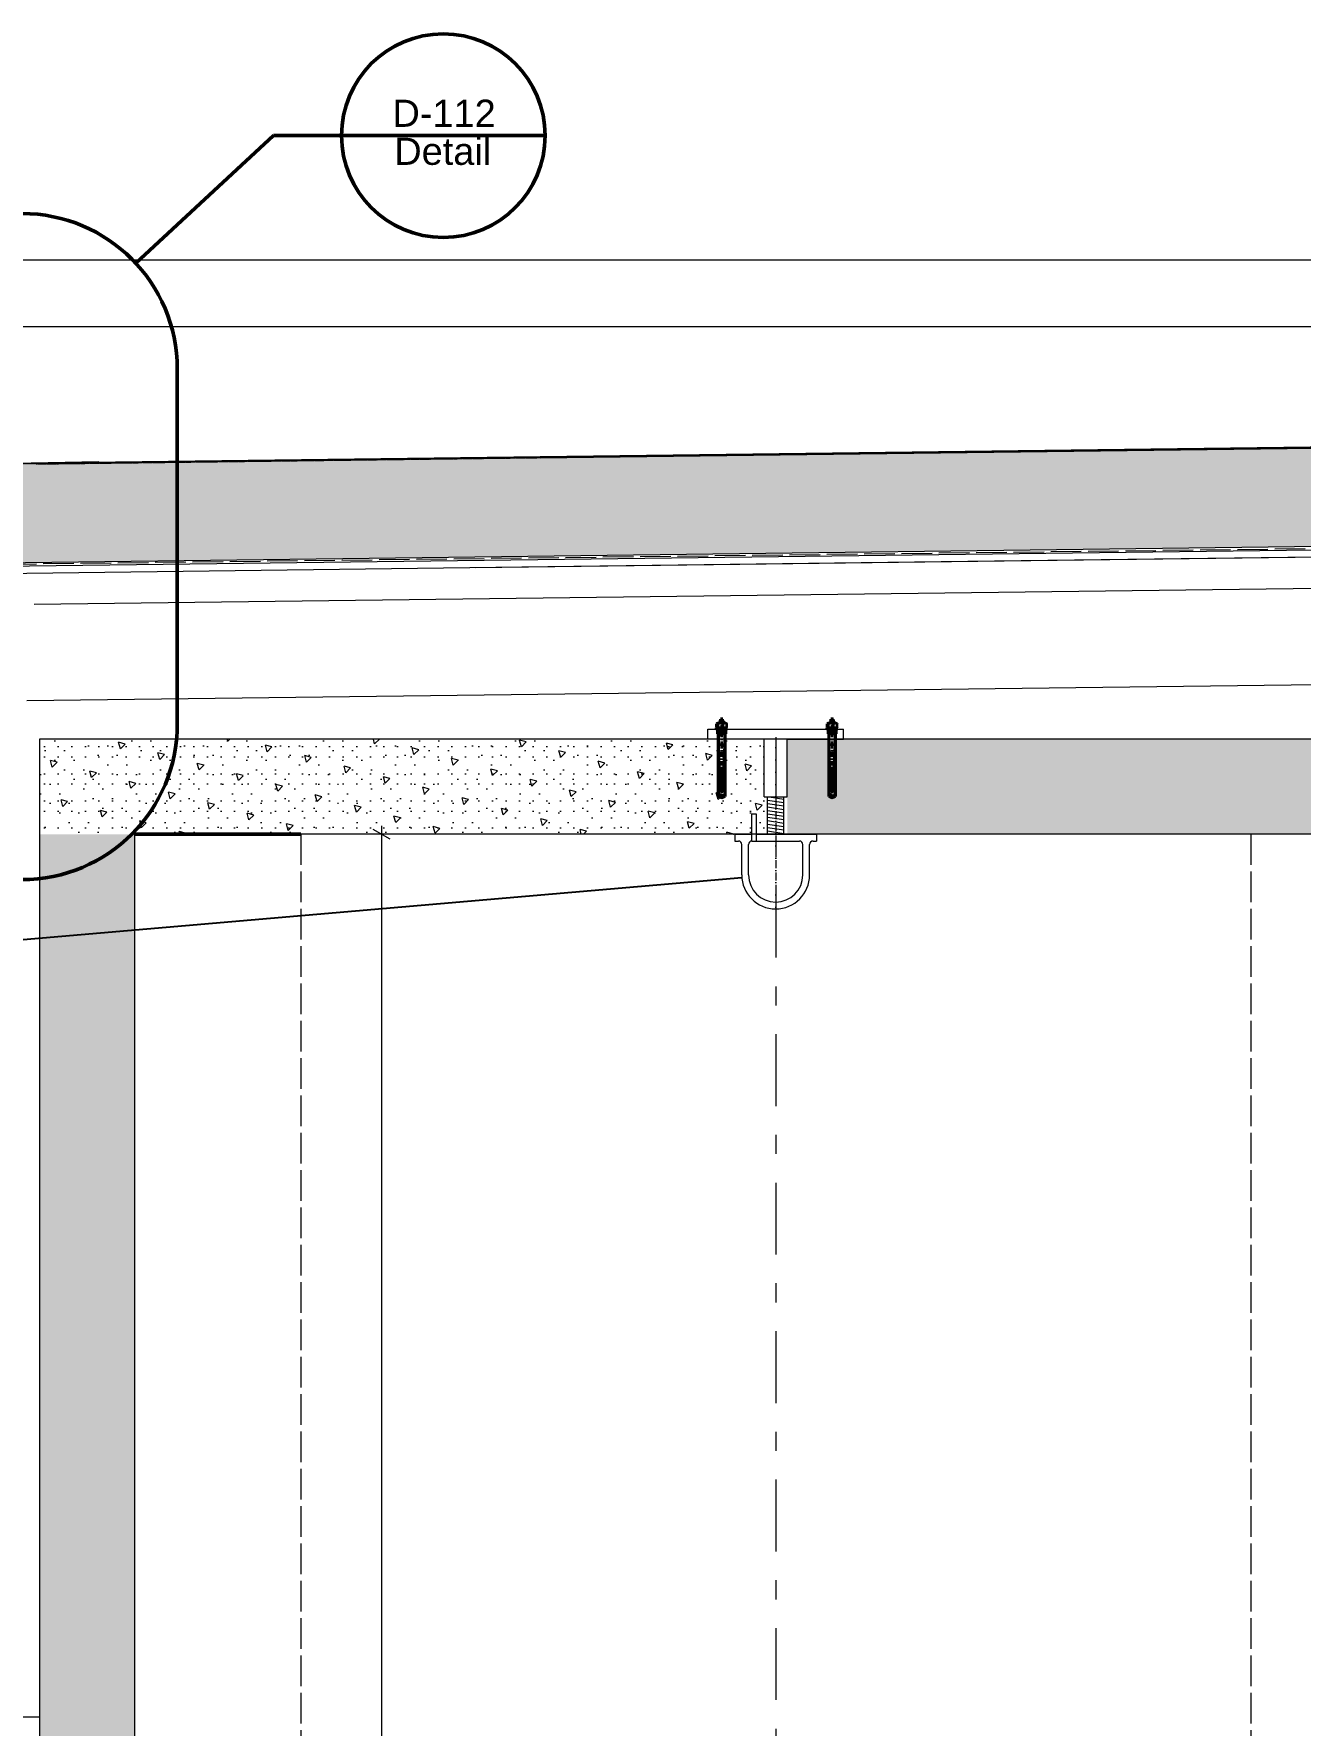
# Model space of a CAD drawing. Header units: millimetres. Extents: x -54677 to 188015, y -4000 to 32873.
# Drawn here: x 183149 to 185015, y 30205 to 32696 of the extents above; entities that cross this region are included whole.
import ezdxf

# ---------------------------------------------------------------- set-up
doc = ezdxf.new("R2010")
doc.units = ezdxf.units.MM
doc.header["$MEASUREMENT"] = 0
for name, pattern in [('ACAD_ISO10W100', [18, 12, -3, 0, -3]), ('Double Dashed', [218.722215, 105.83333, -42.333331, 28.222222, -42.333331]), ('HIDDEN', [47.625, 31.75, -15.875]), ('Hidden Line', [55, 45, -10]), ('HIDDEN2', [0.375, 0.25, -0.125])]:
    doc.linetypes.add(name, pattern=pattern)
for name, color, linetype, lineweight in [('2D Layer_Pen_No__1', 7, 'Continuous', 13), ('2D Layer_Pen_No__101', 252, 'Continuous', 15), ('2D Layer_Pen_No__85', 8, 'Continuous', 20), ('2D Layer_Pen_No__87', 8, 'Continuous', 20), ('2D Layer_Pen_No__9', 7, 'Continuous', 13), ('A-30-M_Stair_Pen_No__7', 7, 'Continuous', 35), ('A-95-MC_Marker_Detail.Marker_Pen_No__6', 7, 'Continuous', 35), ('New_2D Layer_Pen_No__1', 7, 'Continuous', 13), ('New_2D Layer_Pen_No__87', 8, 'Continuous', 20), ('New_A-95-D_1_20_Pen_No__1', 7, 'Continuous', 13)]:
    doc.layers.add(name, color=color, linetype=linetype, lineweight=lineweight)
for name, color, linetype, lineweight, true_color in [('2D Layer_Pen_No__29', 7, 'Continuous', 50, 0x2a2a2a), ('A-95-MC_Marker_Detail.Marker_Pen_No__25', 7, 'Continuous', 50, 0x2a2a2a), ('New_2D Layer_Pen_No__147', 7, 'Continuous', 0, 0x606060)]:
    doc.layers.add(name, color=color, linetype=linetype, lineweight=lineweight, true_color=true_color)
doc.layers.add('A-95-MC_Marker_Detail.Marker', color=7, linetype='Continuous')
doc.layers.add('New_A-95-D_1_20', color=7, linetype='Continuous')
doc.styles.add('GENERATED_STYLE_1', font='')
doc.styles.add('GENERATED_STYLE_2', font='')
doc.styles.get('GENERATED_STYLE_1').set_extended_font_data('Arial')
doc.styles.get('GENERATED_STYLE_2').set_extended_font_data('Swis721 BT')
doc.dimstyles.new('GENERATED_STYLE__2', dxfattribs={"dimtxt": 50, "dimasz": 19, "dimexe": 0.18, "dimexo": 50, "dimgap": 0.09, "dimtad": 1, "dimdec": 0, "dimzin": 0, "dimdsep": 46, "dimtxsty": 'GENERATED_STYLE_1', "dimblk": 'ARROWHEAD_2', "dimblk1": 'ARROWHEAD_2', "dimblk2": 'ARROWHEAD_2', "dimcen": 0.09, "dimclrd": 7, "dimclre": 7, "dimclrt": 7, "dimadec": 0, "dimazin": 0, "dimtfac": 1, "dimtdec": 4, "dimtmove": 0, "dimatfit": 3, "dimfxl": 1, "dimtolj": 1, "dimtzin": 0, "dimarcsym": 0})
doc.dimstyles.new('GENERATED_STYLE__5', dxfattribs={"dimtxt": 0.18, "dimasz": 36.48, "dimexe": 0.18, "dimexo": 0.0625, "dimgap": 0.09, "dimtad": 0, "dimtih": 1, "dimtoh": 1, "dimdec": 4, "dimzin": 0, "dimdsep": 46, "dimcen": 0.09, "dimadec": 0, "dimazin": 0, "dimtfac": 1, "dimtdec": 4, "dimtmove": 0, "dimatfit": 3, "dimldrblk": 'ARROWHEAD_5', "dimfxl": 1, "dimtolj": 1, "dimtzin": 0, "dimarcsym": 0})
pattern_1 = [(45, (160184.87, 11417.11), (-73.4847, 73.4847), [10, -50]), (45, (160169.34, 11475.06), (-73.4847, 73.4847), [10, -50]), (105, (160184.87, 11417.11), (100.38196, 26.89726), [10, -50]), (105, (160227.3, 11459.54), (100.38196, 26.89726), [10, -50]), (165, (160191.94, 11424.18), (26.89726, 100.38196), [10, -50]), (165, (160234.37, 11466.61), (26.89726, 100.38196), [10, -50]), (45, (160177.802, 11424.18), (-14.142136, 14.142136), [0, -20, 0, -30]), (90, (160184.873, 11431.25), (-20, 0), [0, -15, 0, -25])]

# ---------------------------------------------------------------- blocks, each defined once
blk = doc.blocks.new('Detail Drawing_1_2', base_point=(182902.6, 31940.9))
at = {"layer": 'A-95-MC_Marker_Detail.Marker_Pen_No__25', "linetype": 'Continuous'}
for p, q in [((183502.4, 32546.2), (183299.4, 32358.2)), ((183502.4, 32546.2), (183602.4, 32546.2)), ((183602.4, 32546.2), (183902.4, 32546.2)), ((183131.5, 32431.5), (182673.7, 32431.5)), ((182444.8, 32202.6), (182444.8, 31679.1)), ((183360.4, 31679.1), (183360.4, 32202.6)), ((182673.7, 31450.2), (183131.5, 31450.2))]:
    blk.add_line(p, q, dxfattribs=at)
for centre, radius, start, end in [((183752.4, 32546.2), 150, 0, 180), ((183752.4, 32546.2), 150, 180, 0), ((182673.7, 32202.6), 228.9, 90, 180), ((183131.5, 32202.6), 228.9, 0, 90), ((182673.7, 31679.1), 228.9, 180, 270), ((183131.5, 31679.1), 228.9, 270, 0)]:
    blk.add_arc(centre, radius, start, end, dxfattribs=at)
at = {"layer": 'A-95-MC_Marker_Detail.Marker_Pen_No__6', "char_height": 40, "style": 'GENERATED_STYLE_2'}
for s, insert, attachment_point in [('\\A1;{\\fSwis721 BT|b0|i0|c0|p34;D-112}', (183677.5, 32559.2), 7), ('\\A1;{\\fSwis721 BT|b0|i0|c0|p34;Detail}', (183680.2, 32543.2), 1)]:
    blk.add_mtext(s, dxfattribs=dict(at, insert=insert, attachment_point=attachment_point))
blk = doc.blocks.new('*D89', base_point=(160184.9, 11417.1))
at = {"layer": 'New_A-95-D_1_20_Pen_No__1', "linetype": 'Continuous'}
for p, q in [((183674.3, 31509.9), (183649.3, 31524.3)), ((183661.8, 31517.1), (183661.8, 31529.3)), ((183680.5, 31517.1), (183347.3, 31517.1)), ((183661.8, 27617.1), (183661.8, 31517.1)), ((183680.5, 27617.1), (183347.3, 27617.1)), ((183649.3, 27624.3), (183674.3, 27609.9))]:
    blk.add_line(p, q, dxfattribs=at)
at = {"layer": 'New_A-95-D_1_20_Pen_No__1', "insert": (183651.8, 29481.3), "char_height": 50, "attachment_point": 7, "rotation": 90, "style": 'GENERATED_STYLE_1'}
blk.add_mtext('\\A1;{\\fArial|b0|i0|c0|p34;3,900}', dxfattribs=at)
blk = doc.blocks.new('ARROWHEAD_2')
at = {"color": 0, "linetype": 'Continuous', "lineweight": 0}
for p, q in [((0, 0), (-1, 0)), ((-0.38, -0.66), (0.38, 0.66))]:
    blk.add_line(p, q, dxfattribs=at)
blk = doc.blocks.new('ARROWHEAD_5')
at = {"color": 0, "linetype": 'Continuous', "lineweight": 0}
blk.add_line((0, 0), (-1, 0), dxfattribs=at)
blk.add_solid([(-1, 0.2679), (0, 0), (-1, -0.2679), (-1, 0.2679)], dxfattribs=at)

msp = doc.modelspace()

# ---------------------------------------------------------------- hatches: boundary and pattern name
at = {"layer": '2D Layer_Pen_No__101', "linetype": 'Continuous'}
h = msp.add_hatch(dxfattribs=at)
h.set_pattern_fill('AR_SAND_0002', color=256, style=0, pattern_type=2)
h.set_pattern_definition([(37.5, (160184.873, 11417.1086), (-0.2519482, 7.7065243), [0, -6.079392, 0, -6.79932, 0, -6.49935]), (7.5, (160184.873, 11417.109), (7.078399, 11.2874554), [0, -3.279672, 0, -5.479452, 0, -2.09979]), (327.5, (160179.953, 11417.1086), (12.4553218, 0.022634), [0, -1.9998, 0, -7.19928, 0, -9.39906]), (317.5, (160179.953, 11417.109), (12.023304, 3.5103512), [0, -0.9999, 0, -4.719528, 0, -5.39946])])
h.paths.add_polyline_path([(182787.9, 32053.6), (182788.7, 31912.5), (185937.9, 31951.9), (185937.6, 31977.2), (185937.6, 31977.2), (185935.9, 31978.9), (185935.8, 31983.6), (185934.9, 31984.2), (185935.8, 31984.6), (185935.8, 31986.2), (185935.8, 31986.2), (185934.8, 31986.8), (185935.8, 31987.1), (185935.7, 31988.7), (185934.8, 31989.3), (185935.7, 31989.7), (185935.7, 31991.2), (185934.8, 31991.8), (185935.7, 31992.2), (185935.7, 31993.8), (185934.7, 31994.4), (185935.7, 31994.8), (185935.6, 31996.3), (185934.7, 31996.9), (185935.6, 31997.3), (185935.6, 31998.8), (185934.7, 31999.5), (185935.6, 31999.8), (185935.6, 32001.4), (185934.6, 32002), (185935.6, 32002.4), (185935.6, 32003.9), (185934.6, 32004.5), (185935.5, 32004.9), (185935.5, 32006.5), (185934.6, 32007.1), (185935.5, 32007.4), (185935.5, 32009), (185934.5, 32009.6), (185935.5, 32010), (185935.5, 32011.5), (185934.5, 32012.1), (185935.4, 32012.5), (185935.4, 32014.1), (185934.5, 32014.7), (185935.4, 32015), (185935.4, 32016.6), (185934.4, 32017.2), (185935.4, 32017.6), (185935.4, 32019.1), (185934.4, 32019.7), (185935.3, 32020.1), (185935.3, 32021.7), (185934.4, 32022.3), (185935.3, 32022.6), (185935.3, 32024.2), (185934.3, 32024.8), (185935.3, 32025.2), (185935.3, 32026.7), (185934.3, 32027.3), (185935.3, 32027.7), (185935.2, 32029.3), (185934.3, 32029.9), (185935.2, 32030.3), (185935.2, 32031.8), (185934.2, 32032.4), (185935.2, 32032.8), (185935.2, 32034.1), (185934.2, 32034.7), (185935.2, 32035), (185935.1, 32036.6), (185934.2, 32037.2), (185935.1, 32037.6), (185935.1, 32039.1), (185934.2, 32039.7), (185935.1, 32040.1), (185935.1, 32041.7), (185934.1, 32042.3), (185935.1, 32042.6), (185935, 32044.2), (185934.1, 32044.8), (185935, 32045.2), (185935, 32046.7), (185934.3, 32047.2), (185933.7, 32047.2), (185931.3, 32059.4), (185930.8, 32096.9), (182959.3, 32059.3), (182959.1, 32056.6)])
at = {"layer": 'A-30-M_Stair_Pen_No__7', "linetype": 'Continuous'}
for points in [[(184164.4, 31635.3, 1), (184160.9, 31635.3, 1)], [(184327.3, 31635.3, 1), (184323.7, 31635.3, 1)]]:
    msp.add_hatch(color=256, dxfattribs=at).paths.add_polyline_path(points)
at = {"layer": 'New_2D Layer_Pen_No__147', "linetype": 'Continuous'}
h = msp.add_hatch(dxfattribs=at)
h.set_pattern_fill('Structural_Concrete_0002', color=256, style=0, pattern_type=2)
h.set_pattern_definition(pattern_1)
h.paths.add_polyline_path([(183157.3, 31657.1), (183157.3, 31517.1), (184225.3, 31517.1), (184225.3, 31657.1)])
h = msp.add_hatch(dxfattribs=at)
h.set_pattern_fill('Structural_Concrete_0002', color=256, style=0, pattern_type=2)
h.set_pattern_definition(pattern_1)
h.paths.add_polyline_path([(184259.3, 31517.1), (185787.3, 31517.1), (185787.3, 31657.1), (184259.3, 31657.1)])
h = msp.add_hatch(dxfattribs=at)
h.set_pattern_fill('Structural_Concrete_0002', color=256, style=0, pattern_type=2)
h.set_pattern_definition(pattern_1)
h.paths.add_polyline_path([(183297.3, 11367.1), (183297.3, 31517.1), (183157.3, 31517.1), (183157.3, 11367.1)])

# ---------------------------------------------------------------- linework, layer by layer
at = {"layer": '2D Layer_Pen_No__1', "linetype": 'Continuous'}
for p, q in [((183152, 32064.3), (185956.5, 32099.5)), ((183152, 32063.1), (185956.5, 32098.3)), ((183244.6, 32065.5), (182801.4, 32057.8)), ((183244.6, 32064.3), (182801.5, 32056.6)), ((184142.3, 31672.1), (184342.3, 31672.1)), ((184142.3, 31657.1), (184142.3, 31672.1)), ((184342.3, 31657.1), (184342.3, 31672.1)), ((184225.3, 31657.1), (184142.3, 31657.1)), ((184225.3, 31613.1), (184225.3, 31657.1)), ((184259.3, 31613.1), (184259.3, 31657.1)), ((184259.3, 31657.1), (184342.3, 31657.1)), ((184225.3, 31572.1), (184225.3, 31613.1)), ((184259.3, 31572.1), (184259.3, 31613.1)), ((184230.3, 31517.1), (184230.3, 31572.1)), ((184232.8, 31572.1), (184254.3, 31568.9)), ((184254.3, 31517.1), (184254.3, 31572.1)), ((184207.3, 31547.1), (184213.3, 31547.1)), ((184230.3, 31567.4), (184254.3, 31563.9)), ((184230.3, 31562.4), (184254.3, 31558.8)), ((184230.3, 31557.3), (184254.3, 31553.7)), ((184230.3, 31552.3), (184254.3, 31548.7)), ((184230.3, 31547.2), (184254.3, 31543.6)), ((184230.3, 31542.2), (184254.3, 31538.6)), ((184230.3, 31537.1), (184254.3, 31533.5)), ((184230.3, 31532), (184254.3, 31528.5)), ((184230.3, 31527), (184254.3, 31523.4)), ((184230.3, 31521.9), (184254.3, 31518.4)), ((184182.3, 31517.1), (184207.3, 31517.1)), ((184182.3, 31517.1), (184182.3, 31507.1)), ((184182.3, 31507.1), (184187.3, 31507.1)), ((184192.3, 31457.1), (184192.3, 31502.1)), ((184202.3, 31457.1), (184202.3, 31502.1)), ((184207.3, 31507.1), (184277.3, 31507.1)), ((184282.3, 31457.1), (184282.3, 31502.1)), ((184292.3, 31457.1), (184292.3, 31502.1)), ((184297.3, 31507.1), (184302.3, 31507.1)), ((184302.3, 31517.1), (184302.3, 31507.1))]:
    msp.add_line(p, q, dxfattribs=at)
at = {"layer": '2D Layer_Pen_No__1', "linetype": 'ACAD_ISO10W100'}
msp.add_line((184242.3, 31659.9), (184242.3, 31391.9), dxfattribs=at)
at = {"layer": '2D Layer_Pen_No__1', "linetype": 'Hidden Line', "flags": 128}
msp.add_lwpolyline([(186220.8, 32291.5), (186060.5, 32291.5), (186060.5, 31949.7), (182984.3, 31913.1)], dxfattribs=at)
at = {"layer": '2D Layer_Pen_No__1', "linetype": 'Continuous', "flags": 128}
for points in [[(183895, 32071.4), (186057.5, 32098.5), (186059.3, 31953.5), (182785.3, 31912.5)], [(183800, 31910.2), (186059.5, 31938.5), (186059.4, 31948.5), (182984.3, 31909.9)], [(182984.3, 31899.9), (184328.9, 31916.8), (186058.3, 31938.4)], [(183149.6, 31856), (186070.5, 31892.6)], [(183138.8, 31714), (186072.3, 31750.6)], [(184225.3, 31572.1), (184230.3, 31572.1), (184254.3, 31572.1), (184259.3, 31572.1)], [(184207.3, 31507.1), (184207.3, 31517.1), (184207.3, 31547.1)], [(184213.3, 31547.1), (184213.3, 31517.1), (184213.3, 31507.1)], [(184213.3, 31517.1), (184230.3, 31517.1), (184254.3, 31517.1), (184302.3, 31517.1)]]:
    msp.add_lwpolyline(points, dxfattribs=at)
at = {"layer": '2D Layer_Pen_No__1', "linetype": 'HIDDEN', "flags": 128}
for points in [[(183152, 32063.7), (185956.5, 32098.9)], [(183244.6, 32064.9), (182801.4, 32057.2)]]:
    msp.add_lwpolyline(points, dxfattribs=at)
at = {"layer": '2D Layer_Pen_No__1', "linetype": 'Continuous'}
for centre, radius, start, end in [((184187.3, 31502.1), 5, 0, 90), ((184207.3, 31502.1), 5, 90, 180), ((184277.3, 31502.1), 5, 0, 90), ((184297.3, 31502.1), 5, 90, 180), ((184242.3, 31457.1), 50, 180, 0), ((184242.3, 31457.1), 40, 180, 0)]:
    msp.add_arc(centre, radius, start, end, dxfattribs=at)
at = {"layer": '2D Layer_Pen_No__101', "linetype": 'Double Dashed'}
msp.add_line((184242.3, 31659.9), (184242.3, 10782.6), dxfattribs=at)
at = {"layer": '2D Layer_Pen_No__101', "linetype": 'Hidden Line'}
for p, q in [((183542.3, 31517.1), (183542.3, 11417.1)), ((184942.3, 31517.1), (184942.3, 11417.1))]:
    msp.add_line(p, q, dxfattribs=at)
at = {"layer": '2D Layer_Pen_No__29', "linetype": 'Continuous'}
msp.add_line((183297.3, 31517.1), (183542.3, 31517.1), dxfattribs=at)
at = {"layer": '2D Layer_Pen_No__87', "linetype": 'Continuous'}
for p, q in [((182774.7, 32363.5), (186455.7, 32363.5)), ((182774.7, 32265.1), (185932.7, 32265.1))]:
    msp.add_line(p, q, dxfattribs=at)
at = {"layer": '2D Layer_Pen_No__9', "linetype": 'HIDDEN2'}
msp.add_line((186057.4, 32098.5), (183152, 32062.1), dxfattribs=at)
at = {"layer": 'A-30-M_Stair_Pen_No__7', "linetype": 'Continuous'}
for p, q in [((184171.1, 31673.9), (184154.3, 31673.9)), ((184154.3, 31673.9), (184154.3, 31672.1)), ((184168.6, 31672.1), (184154.3, 31672.1)), ((184155.2, 31674.8), (184155.2, 31679.9)), ((184156.7, 31680.9), (184155.8, 31680.4)), ((184156.7, 31673.9), (184155.8, 31674.4)), ((184168.7, 31680.9), (184156.7, 31680.9)), ((184156.7, 31665.1), (184156.7, 31672.1)), ((184157.3, 31674.8), (184157.3, 31679.9)), ((184158.9, 31666.2), (184158.9, 31672.1)), ((184159.6, 31683.1), (184159.6, 31680.9)), ((184159.6, 31672.1), (184159.6, 31668.3)), ((184160.8, 31684.4), (184159.9, 31683.5)), ((184160.5, 31683.1), (184160.5, 31680.9)), ((184164.6, 31686.5), (184160.8, 31686.5)), ((184160.8, 31684.4), (184160.8, 31686.5)), ((184164.6, 31684.4), (184160.8, 31684.4)), ((184162.7, 31680.2), (184162.7, 31689.3)), ((184162.7, 31676), (184162.7, 31678.1)), ((184162.7, 31673.5), (184162.7, 31673.9)), ((184162.7, 31663.4), (184162.7, 31673.5)), ((184163.5, 31683.1), (184163.5, 31680.9)), ((184164.6, 31684.4), (184164.6, 31686.5)), ((184164.6, 31684.4), (184165.5, 31683.5)), ((184164.7, 31674.8), (184164.7, 31679.9)), ((184165.7, 31683.1), (184165.7, 31680.9)), ((184165.7, 31668.3), (184165.7, 31672.1)), ((184166.4, 31666.2), (184166.4, 31672.1)), ((184171.1, 31672.1), (184168.6, 31672.1)), ((184168.6, 31672.1), (184168.6, 31665.1)), ((184168.7, 31680.9), (184169.6, 31680.4)), ((184168.7, 31673.9), (184169.6, 31674.4)), ((184170.1, 31674.8), (184170.1, 31679.9)), ((184333.9, 31673.9), (184317.1, 31673.9)), ((184317.1, 31673.9), (184317.1, 31672.1)), ((184331.4, 31672.1), (184317.1, 31672.1)), ((184318.1, 31674.8), (184318.1, 31679.9)), ((184319.5, 31680.9), (184318.6, 31680.4)), ((184319.5, 31673.9), (184318.6, 31674.4)), ((184331.5, 31680.9), (184319.5, 31680.9)), ((184319.5, 31665.1), (184319.5, 31672.1)), ((184320.1, 31674.8), (184320.1, 31679.9)), ((184321.7, 31666.2), (184321.7, 31672.1)), ((184322.4, 31683.1), (184322.4, 31680.9)), ((184322.5, 31672.1), (184322.5, 31668.3)), ((184323.6, 31684.4), (184322.7, 31683.5)), ((184323.3, 31683.1), (184323.3, 31680.9)), ((184327.4, 31686.5), (184323.6, 31686.5)), ((184323.6, 31684.4), (184323.6, 31686.5)), ((184327.4, 31684.4), (184323.6, 31684.4)), ((184325.5, 31680.2), (184325.5, 31689.3)), ((184325.5, 31676), (184325.5, 31678.1)), ((184325.5, 31673.5), (184325.5, 31673.9)), ((184325.5, 31663.4), (184325.5, 31673.5)), ((184326.3, 31683.1), (184326.3, 31680.9)), ((184327.4, 31684.4), (184327.4, 31686.5)), ((184327.4, 31684.4), (184328.3, 31683.5)), ((184327.5, 31674.8), (184327.5, 31679.9)), ((184328.5, 31683.1), (184328.5, 31680.9)), ((184328.5, 31668.3), (184328.5, 31672.1)), ((184329.3, 31666.2), (184329.3, 31672.1)), ((184333.9, 31672.1), (184331.4, 31672.1)), ((184331.4, 31672.1), (184331.4, 31665.1)), ((184331.5, 31680.9), (184332.4, 31680.4)), ((184331.5, 31673.9), (184332.4, 31674.4)), ((184332.9, 31674.8), (184332.9, 31679.9)), ((184158.6, 31665.1), (184156.7, 31665.1)), ((184157.6, 31665.1), (184167.8, 31665.1)), ((184157.6, 31572.6), (184157.6, 31665.1)), ((184167.1, 31664.7), (184158.3, 31664.7)), ((184158.3, 31649.2), (184158.3, 31664.7)), ((184158.3, 31663.4), (184158.3, 31664.2)), ((184158.3, 31664.2), (184158.3, 31663.4)), ((184158.3, 31664.2), (184158.3, 31664.2)), ((184158.3, 31663.4), (184158.3, 31663.4)), ((184158.3, 31649.2), (184167.1, 31649.2)), ((184167.1, 31648.7), (184158.3, 31648.7)), ((184159.5, 31613.9), (184158.3, 31648.7)), ((184158.5, 31663.4), (184158.5, 31664.2)), ((184158.6, 31664.2), (184158.5, 31664.2)), ((184158.5, 31663.4), (184158.6, 31663.4)), ((184158.6, 31664.2), (184158.6, 31663.4)), ((184166.4, 31668.3), (184158.9, 31668.3)), ((184158.9, 31666.2), (184166.4, 31666.2)), ((184159, 31663.4), (184159, 31664.2)), ((184159, 31663.4), (184159, 31664.2)), ((184159.1, 31664.2), (184159, 31664.2)), ((184159, 31663.4), (184159.1, 31663.4)), ((184159.1, 31664.2), (184159.1, 31663.4)), ((184159.7, 31663.4), (184159.7, 31664.2)), ((184159.7, 31663.4), (184159.7, 31664.2)), ((184159.8, 31664.2), (184159.7, 31664.2)), ((184159.7, 31663.4), (184159.8, 31663.4)), ((184159.8, 31664.2), (184159.8, 31663.4)), ((184160.5, 31663.4), (184160.5, 31664.2)), ((184160.7, 31664.2), (184160.5, 31664.2)), ((184160.5, 31663.4), (184160.7, 31663.4)), ((184160.6, 31663.4), (184160.6, 31664.2)), ((184160.7, 31664.2), (184160.7, 31663.4)), ((184161.5, 31663.4), (184161.5, 31664.2)), ((184161.8, 31664.2), (184161.5, 31664.2)), ((184161.5, 31663.4), (184161.8, 31663.4)), ((184161.6, 31663.4), (184161.6, 31664.2)), ((184161.8, 31664.2), (184161.8, 31663.4)), ((184162.6, 31663.4), (184162.6, 31664.2)), ((184162.8, 31664.2), (184162.6, 31664.2)), ((184162.6, 31663.4), (184162.8, 31663.4)), ((184162.7, 31660.1), (184162.7, 31664.9)), ((184162.7, 31664.7), (184162.7, 31663.4)), ((184162.7, 31655.9), (184162.7, 31658)), ((184162.7, 31649.2), (184162.7, 31653.8)), ((184162.7, 31643.2), (184162.7, 31649.2)), ((184162.8, 31664.2), (184162.8, 31663.4)), ((184163.7, 31663.4), (184163.7, 31664.2)), ((184163.9, 31664.2), (184163.7, 31664.2)), ((184163.7, 31663.4), (184163.9, 31663.4)), ((184163.9, 31664.2), (184163.9, 31663.4)), ((184163.9, 31664.2), (184163.9, 31663.4)), ((184164.8, 31663.4), (184164.8, 31664.2)), ((184164.9, 31664.2), (184164.8, 31664.2)), ((184164.8, 31663.4), (184164.9, 31663.4)), ((184164.9, 31664.2), (184164.9, 31663.4)), ((184164.9, 31664.2), (184164.9, 31663.4)), ((184165.6, 31663.4), (184165.6, 31664.2)), ((184165.8, 31664.2), (184165.6, 31664.2)), ((184165.6, 31663.4), (184165.8, 31663.4)), ((184165.8, 31664.2), (184165.8, 31663.4)), ((184165.8, 31664.2), (184165.8, 31663.4)), ((184165.8, 31613.9), (184167.1, 31648.7)), ((184166.4, 31663.4), (184166.4, 31664.2)), ((184166.4, 31664.2), (184166.4, 31663.4)), ((184166.5, 31664.2), (184166.4, 31664.2)), ((184166.4, 31663.4), (184166.5, 31663.4)), ((184166.5, 31664.2), (184166.5, 31663.4)), ((184168.6, 31665.1), (184166.8, 31665.1)), ((184166.8, 31663.4), (184166.8, 31664.2)), ((184166.9, 31664.2), (184166.8, 31664.2)), ((184166.8, 31663.4), (184166.9, 31663.4)), ((184166.9, 31664.2), (184166.9, 31663.4)), ((184167, 31663.4), (184167, 31664.2)), ((184167.1, 31664.2), (184167, 31664.2)), ((184167, 31663.4), (184167.1, 31663.4)), ((184167.1, 31649.2), (184167.1, 31664.7)), ((184167.1, 31664.2), (184167.1, 31663.4)), ((184167.8, 31665.1), (184167.8, 31572.6)), ((184321.4, 31665.1), (184319.5, 31665.1)), ((184320.4, 31665.1), (184330.6, 31665.1)), ((184320.4, 31572.6), (184320.4, 31665.1)), ((184329.9, 31664.7), (184321.1, 31664.7)), ((184321.1, 31649.2), (184321.1, 31664.7)), ((184321.1, 31663.4), (184321.1, 31664.2)), ((184321.1, 31664.2), (184321.1, 31663.4)), ((184321.1, 31664.2), (184321.1, 31664.2)), ((184321.1, 31663.4), (184321.1, 31663.4)), ((184321.1, 31649.2), (184329.9, 31649.2)), ((184329.9, 31648.7), (184321.1, 31648.7)), ((184322.3, 31613.9), (184321.1, 31648.7)), ((184321.3, 31663.4), (184321.3, 31664.2)), ((184321.4, 31664.2), (184321.3, 31664.2)), ((184321.3, 31663.4), (184321.4, 31663.4)), ((184321.4, 31664.2), (184321.4, 31663.4)), ((184329.3, 31668.3), (184321.7, 31668.3)), ((184321.7, 31666.2), (184329.3, 31666.2)), ((184321.8, 31663.4), (184321.8, 31664.2)), ((184321.8, 31663.4), (184321.8, 31664.2)), ((184321.9, 31664.2), (184321.8, 31664.2)), ((184321.8, 31663.4), (184321.9, 31663.4)), ((184321.9, 31664.2), (184321.9, 31663.4)), ((184322.5, 31663.4), (184322.5, 31664.2)), ((184322.5, 31663.4), (184322.5, 31664.2)), ((184322.6, 31664.2), (184322.5, 31664.2)), ((184322.5, 31663.4), (184322.6, 31663.4)), ((184322.6, 31664.2), (184322.6, 31663.4)), ((184323.3, 31663.4), (184323.3, 31664.2)), ((184323.5, 31664.2), (184323.3, 31664.2)), ((184323.3, 31663.4), (184323.5, 31663.4)), ((184323.4, 31663.4), (184323.4, 31664.2)), ((184323.5, 31664.2), (184323.5, 31663.4)), ((184324.4, 31663.4), (184324.4, 31664.2)), ((184324.4, 31663.4), (184324.4, 31664.2)), ((184324.6, 31664.2), (184324.4, 31664.2)), ((184324.4, 31663.4), (184324.6, 31663.4)), ((184324.6, 31664.2), (184324.6, 31663.4)), ((184325.4, 31663.4), (184325.4, 31664.2)), ((184325.7, 31664.2), (184325.4, 31664.2)), ((184325.4, 31663.4), (184325.7, 31663.4)), ((184325.5, 31660.1), (184325.5, 31664.9)), ((184325.5, 31664.7), (184325.5, 31663.4)), ((184325.5, 31655.9), (184325.5, 31658)), ((184325.5, 31649.2), (184325.5, 31653.8)), ((184325.5, 31643.2), (184325.5, 31649.2)), ((184325.7, 31664.2), (184325.7, 31663.4)), ((184326.5, 31663.4), (184326.5, 31664.2)), ((184326.7, 31664.2), (184326.5, 31664.2)), ((184326.5, 31663.4), (184326.7, 31663.4)), ((184326.7, 31664.2), (184326.7, 31663.4)), ((184326.7, 31664.2), (184326.7, 31663.4)), ((184327.6, 31663.4), (184327.6, 31664.2)), ((184327.7, 31664.2), (184327.6, 31664.2)), ((184327.6, 31663.4), (184327.7, 31663.4)), ((184327.7, 31664.2), (184327.7, 31663.4)), ((184327.7, 31664.2), (184327.7, 31663.4)), ((184328.5, 31663.4), (184328.5, 31664.2)), ((184328.6, 31664.2), (184328.5, 31664.2)), ((184328.5, 31663.4), (184328.6, 31663.4)), ((184328.6, 31664.2), (184328.6, 31663.4)), ((184328.6, 31664.2), (184328.6, 31663.4)), ((184328.6, 31613.9), (184329.9, 31648.7)), ((184329.2, 31663.4), (184329.2, 31664.2)), ((184329.2, 31664.2), (184329.2, 31663.4)), ((184329.3, 31664.2), (184329.2, 31664.2)), ((184329.2, 31663.4), (184329.3, 31663.4)), ((184329.3, 31664.2), (184329.3, 31663.4)), ((184331.4, 31665.1), (184329.6, 31665.1)), ((184329.6, 31663.4), (184329.6, 31664.2)), ((184329.7, 31664.2), (184329.6, 31664.2)), ((184329.6, 31663.4), (184329.7, 31663.4)), ((184329.7, 31664.2), (184329.7, 31663.4)), ((184329.9, 31649.2), (184329.9, 31664.7)), ((184329.9, 31663.4), (184329.9, 31664.2)), ((184329.9, 31664.2), (184329.9, 31663.4)), ((184329.9, 31664.2), (184329.9, 31664.2)), ((184329.9, 31663.4), (184329.9, 31663.4)), ((184330.6, 31665.1), (184330.6, 31572.6)), ((184159.2, 31635), (184160.9, 31635.1)), ((184162.7, 31639), (184162.7, 31641.1)), ((184162.7, 31630.9), (184162.7, 31636.9)), ((184162.7, 31626.7), (184162.7, 31628.8)), ((184162.7, 31618.6), (184162.7, 31624.6)), ((184322, 31635), (184323.8, 31635.1)), ((184325.5, 31639), (184325.5, 31641.1)), ((184325.5, 31630.9), (184325.5, 31636.9)), ((184325.5, 31626.7), (184325.5, 31628.8)), ((184325.5, 31618.6), (184325.5, 31624.6)), ((184159.5, 31613.9), (184158.3, 31609.2)), ((184167.1, 31609.2), (184158.3, 31609.2)), ((184158.3, 31608.5), (184158.3, 31609.2)), ((184167.1, 31608.5), (184158.3, 31608.5)), ((184159.4, 31607), (184158.3, 31608.5)), ((184159.7, 31602), (184158.3, 31596.6)), ((184167.1, 31596.6), (184158.3, 31596.6)), ((184158.3, 31595.9), (184158.3, 31596.6)), ((184167.1, 31595.9), (184158.3, 31595.9)), ((184159.6, 31594.5), (184158.3, 31595.9)), ((184159.4, 31607), (184166, 31607)), ((184165.8, 31613.9), (184159.5, 31613.9)), ((184159.6, 31594.5), (184165.8, 31594.5)), ((184159.7, 31602), (184159.7, 31606)), ((184165.7, 31606), (184159.7, 31606)), ((184165.7, 31602), (184159.7, 31602)), ((184162.7, 31614.4), (184162.7, 31616.5)), ((184162.7, 31606.3), (184162.7, 31612.3)), ((184162.7, 31602.1), (184162.7, 31604.2)), ((184162.7, 31594), (184162.7, 31600)), ((184165.7, 31602), (184165.7, 31606)), ((184165.7, 31602), (184167.1, 31596.6)), ((184165.8, 31613.9), (184167.1, 31609.2)), ((184165.8, 31594.5), (184167.1, 31595.9)), ((184166, 31607), (184167.1, 31608.5)), ((184167.1, 31608.5), (184167.1, 31609.2)), ((184167.1, 31595.9), (184167.1, 31596.6)), ((184322.3, 31613.9), (184321.1, 31609.2)), ((184329.9, 31609.2), (184321.1, 31609.2)), ((184321.1, 31608.5), (184321.1, 31609.2)), ((184329.9, 31608.5), (184321.1, 31608.5)), ((184322.2, 31607), (184321.1, 31608.5)), ((184322.5, 31602), (184321.1, 31596.6)), ((184329.9, 31596.6), (184321.1, 31596.6)), ((184321.1, 31595.9), (184321.1, 31596.6)), ((184329.9, 31595.9), (184321.1, 31595.9)), ((184322.4, 31594.5), (184321.1, 31595.9)), ((184322.2, 31607), (184328.8, 31607)), ((184328.6, 31613.9), (184322.3, 31613.9)), ((184322.4, 31594.5), (184328.6, 31594.5)), ((184322.5, 31602), (184322.5, 31606)), ((184328.5, 31606), (184322.5, 31606)), ((184328.5, 31602), (184322.5, 31602)), ((184325.5, 31614.4), (184325.5, 31616.5)), ((184325.5, 31606.3), (184325.5, 31612.3)), ((184325.5, 31602.1), (184325.5, 31604.2)), ((184325.5, 31594), (184325.5, 31600)), ((184328.5, 31602), (184328.5, 31606)), ((184328.5, 31602), (184329.9, 31596.6)), ((184328.6, 31613.9), (184329.9, 31609.2)), ((184328.6, 31594.5), (184329.9, 31595.9)), ((184328.8, 31607), (184329.9, 31608.5)), ((184329.9, 31608.5), (184329.9, 31609.2)), ((184329.9, 31595.9), (184329.9, 31596.6)), ((184157.6, 31572.6), (184162.7, 31570.9)), ((184160.1, 31587.6), (184158.3, 31580.6)), ((184167.1, 31580.6), (184158.3, 31580.6)), ((184158.3, 31576.1), (184158.3, 31580.6)), ((184160.1, 31587.6), (184160.1, 31593.3)), ((184165.3, 31593.3), (184160.1, 31593.3)), ((184165.3, 31587.6), (184160.1, 31587.6)), ((184161.5, 31572.9), (184163.8, 31572.9)), ((184162.7, 31589.8), (184162.7, 31591.9)), ((184162.7, 31581.7), (184162.7, 31587.7)), ((184162.7, 31577.5), (184162.7, 31579.6)), ((184162.7, 31569.4), (184162.7, 31575.4)), ((184162.7, 31570.9), (184167.8, 31572.6)), ((184165.3, 31587.6), (184165.3, 31593.3)), ((184165.3, 31587.6), (184167.1, 31580.6)), ((184167.1, 31576.1), (184167.1, 31580.6)), ((184320.4, 31572.6), (184325.5, 31570.9)), ((184322.9, 31587.6), (184321.1, 31580.6)), ((184329.9, 31580.6), (184321.1, 31580.6)), ((184321.1, 31576.1), (184321.1, 31580.6)), ((184322.9, 31587.6), (184322.9, 31593.3)), ((184328.1, 31593.3), (184322.9, 31593.3)), ((184328.1, 31587.6), (184322.9, 31587.6)), ((184324.4, 31572.9), (184326.6, 31572.9)), ((184325.5, 31589.8), (184325.5, 31591.9)), ((184325.5, 31581.7), (184325.5, 31587.7)), ((184325.5, 31577.5), (184325.5, 31579.6)), ((184325.5, 31569.4), (184325.5, 31575.4)), ((184325.5, 31570.9), (184330.6, 31572.6)), ((184328.1, 31587.6), (184328.1, 31593.3)), ((184328.1, 31587.6), (184329.9, 31580.6)), ((184329.9, 31576.1), (184329.9, 31580.6))]:
    msp.add_line(p, q, dxfattribs=at)
for centre in [(184162.7, 31635.3), (184325.5, 31635.3)]:
    msp.add_circle(centre, 1.75, dxfattribs=at)
for centre, radius, start, end in [((184156.8, 31666.2), 2.1, 315.0995, 0), ((184172.3, 31649.2), 14, 180, 182.0058), ((184168.5, 31666.2), 2.1, 180, 224.9005), ((184153, 31649.2), 14, 357.9942, 0), ((184319.6, 31666.2), 2.1, 315.0995, 0), ((184335.1, 31649.2), 14, 180, 182.0058), ((184331.4, 31666.2), 2.1, 180, 224.9005), ((184315.9, 31649.2), 14, 357.9942, 0), ((184157.9, 31606), 1.75, 0, 36.0274), ((184158.3, 31593.3), 1.75, 0, 42.2737), ((184167.1, 31593.3), 1.75, 137.7263, 180), ((184167.4, 31606), 1.75, 143.9726, 180), ((184320.8, 31606), 1.75, 0, 36.0274), ((184321.1, 31593.3), 1.75, 0, 42.2737), ((184329.9, 31593.3), 1.75, 137.7263, 180), ((184330.2, 31606), 1.75, 143.9726, 180)]:
    msp.add_arc(centre, radius, start, end, dxfattribs=at)
for centre, major_axis, start_param, end_param in [((184162.7, 31572.9), (4.36, -3.28), 1.403155, 4.544748), ((184162.7, 31572.9), (-4.36, -3.28), 1.738437, 3.045986), ((184325.5, 31572.9), (4.36, -3.28), 1.403155, 4.544748), ((184325.5, 31572.9), (-4.36, -3.28), 1.738437, 3.045986)]:
    msp.add_ellipse(centre, major_axis=major_axis, ratio=0.127393, start_param=start_param, end_param=end_param, dxfattribs=at)
for points in [[(184157.3, 31679.9), (184156.6, 31680.7), (184155.9, 31680.7), (184155.2, 31679.9)], [(184155.2, 31674.8), (184155.9, 31674.1), (184156.6, 31674.1), (184157.3, 31674.8)], [(184164.7, 31679.9), (184162.2, 31680.7), (184159.7, 31680.7), (184157.3, 31679.9)], [(184157.3, 31674.8), (184159.7, 31674.1), (184162.2, 31674.1), (184164.7, 31674.8)], [(184159.6, 31683.1), (184159.9, 31683.7), (184160.2, 31683.7), (184160.5, 31683.1)], [(184160.5, 31683.1), (184161.5, 31683.7), (184162.5, 31683.7), (184163.5, 31683.1)], [(184163.5, 31683.1), (184164.2, 31683.7), (184165, 31683.7), (184165.7, 31683.1)], [(184170.1, 31679.9), (184168.3, 31680.7), (184166.5, 31680.7), (184164.7, 31679.9)], [(184164.7, 31674.8), (184166.5, 31674.1), (184168.3, 31674.1), (184170.1, 31674.8)], [(184165.7, 31683.1), (184165.7, 31683.3), (184165.6, 31683.4), (184165.5, 31683.5)], [(184169.6, 31680.4), (184169.7, 31680.3), (184169.9, 31680.1), (184170.1, 31679.9)], [(184170.1, 31674.8), (184169.9, 31674.6), (184169.7, 31674.5), (184169.6, 31674.4)], [(184320.1, 31679.9), (184319.4, 31680.7), (184318.7, 31680.7), (184318.1, 31679.9)], [(184318.1, 31674.8), (184318.7, 31674.1), (184319.4, 31674.1), (184320.1, 31674.8)], [(184327.5, 31679.9), (184325, 31680.7), (184322.5, 31680.7), (184320.1, 31679.9)], [(184320.1, 31674.8), (184322.5, 31674.1), (184325, 31674.1), (184327.5, 31674.8)], [(184322.4, 31683.1), (184322.7, 31683.7), (184323, 31683.7), (184323.3, 31683.1)], [(184323.3, 31683.1), (184324.3, 31683.7), (184325.3, 31683.7), (184326.3, 31683.1)], [(184326.3, 31683.1), (184327.1, 31683.7), (184327.8, 31683.7), (184328.5, 31683.1)], [(184332.9, 31679.9), (184331.1, 31680.7), (184329.3, 31680.7), (184327.5, 31679.9)], [(184327.5, 31674.8), (184329.3, 31674.1), (184331.1, 31674.1), (184332.9, 31674.8)], [(184328.5, 31683.1), (184328.5, 31683.3), (184328.4, 31683.4), (184328.3, 31683.5)], [(184332.4, 31680.4), (184332.6, 31680.3), (184332.7, 31680.1), (184332.9, 31679.9)], [(184332.9, 31674.8), (184332.7, 31674.6), (184332.6, 31674.5), (184332.4, 31674.4)]]:
    msp.add_open_spline(points, degree=3, dxfattribs=at)
at = {"layer": 'New_2D Layer_Pen_No__1', "linetype": 'Continuous'}
for p, q in [((183157.3, 31657.1), (183157.3, 31517.1)), ((185787.3, 31657.1), (183157.3, 31657.1)), ((183157.3, 31517.1), (183157.3, 11417.1)), ((185647.3, 31517.1), (183297.3, 31517.1)), ((183297.3, 31517.1), (183297.3, 11417.1))]:
    msp.add_line(p, q, dxfattribs=at)
at = {"layer": 'New_2D Layer_Pen_No__87', "linetype": 'Continuous'}
msp.add_line((182221.2, 30217.1), (183157.3, 30217.1), dxfattribs=at)

# ---------------------------------------------------------------- block references
at = {"layer": 'A-95-MC_Marker_Detail.Marker', "color": 250, "linetype": 'Continuous', "lineweight": 50, "true_color": 0x2a2a2a}
msp.add_blockref('Detail Drawing_1_2', (182902.6, 31940.9), dxfattribs=at)

# ---------------------------------------------------------------- dimensions: what is measured, and where the dimension line sits
at = {"layer": 'New_A-95-D_1_20', "linetype": 'Continuous'}
dim = msp.add_linear_dim(base=(183661.8, 31517.1), p1=(183297.3, 27617.1), p2=(183297.3, 31517.1), angle=90, dimstyle='GENERATED_STYLE__2', dxfattribs=at)
dim.commit()
dim.dimension.update_dxf_attribs({"geometry": '*D89', "text_midpoint": (183626.8, 29576.2), "dimtype": 160, "text_rotation": 90})

# ---------------------------------------------------------------- leaders
at = {"layer": '2D Layer_Pen_No__85', "linetype": 'Continuous', "annotation_type": 0, "has_hookline": 1, "hookline_direction": 1, "text_width": 512.4}
msp.add_leader([(184192.5, 31452.8), (182300.5, 31290.1), (182077.7, 31290.1)], dimstyle='GENERATED_STYLE__5', dxfattribs=at)

doc.saveas('drawing.dxf')
